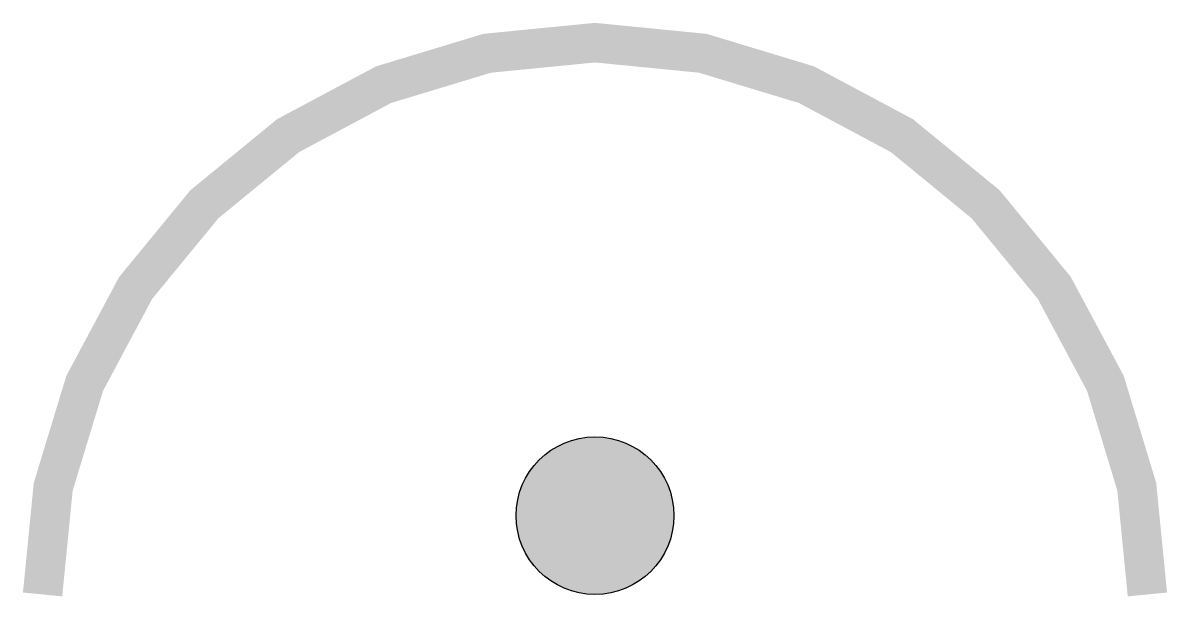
# Model space of a CAD drawing. Extents: x 2345.64 to 2347.15, y 1098.87 to 1099.65.
import ezdxf

# ---------------------------------------------------------------- set-up
doc = ezdxf.new("R2010")
doc.units = 0

msp = doc.modelspace()

# ---------------------------------------------------------------- hatches: boundary and pattern name
h = msp.add_hatch(color=0)
edge = h.paths.add_edge_path()
edge.add_ellipse((2346.3943, 1099.0022), major_axis=(0.104, 0), ratio=1, start_angle=0, end_angle=360)

# ---------------------------------------------------------------- linework, layer by layer
at = {"color": 0}
msp.add_lwpolyline([(2347.1224, 1098.8982, 0.052, 0.052, 0), (2347.1084, 1099.0403, 0.052, 0.052, 0), (2347.067, 1099.1768, 0.052, 0.052, 0), (2346.9997, 1099.3027, 0.052, 0.052, 0), (2346.9091, 1099.4131, 0.052, 0.052, 0), (2346.7988, 1099.5036, 0.052, 0.052, 0), (2346.6729, 1099.5709, 0.052, 0.052, 0), (2346.5363, 1099.6123, 0.052, 0.052, 0), (2346.3943, 1099.6263, 0.052, 0.052, 0), (2346.2523, 1099.6123, 0.052, 0.052, 0), (2346.1157, 1099.5709, 0.052, 0.052, 0), (2345.9898, 1099.5036, 0.052, 0.052, 0), (2345.8795, 1099.4131, 0.052, 0.052, 0), (2345.7889, 1099.3027, 0.052, 0.052, 0), (2345.7217, 1099.1768, 0.052, 0.052, 0), (2345.6802, 1099.0403, 0.052, 0.052, 0), (2345.6662, 1098.8982, 0.052, 0.052, 0)], format="xyseb", dxfattribs=at)
msp.add_ellipse((2346.3943, 1099.0022), major_axis=(0.104, 0), ratio=1, dxfattribs=at)

doc.saveas('drawing.dxf')
